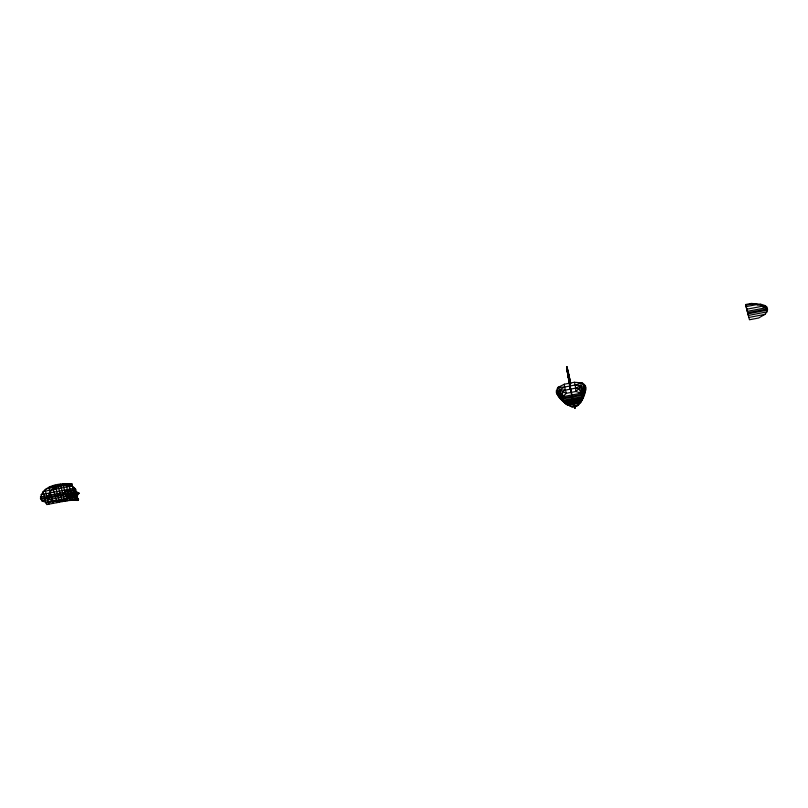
<?xml version="1.0" encoding="UTF-8"?>
<svg xmlns="http://www.w3.org/2000/svg" width="808" height="808" viewBox="0 0 808 808"><rect width="100%" height="100%" fill="white"/><g stroke="black" fill="none" stroke-linecap="round" stroke-linejoin="round"><path stroke-width="1.21" d="M581.821 400.566L585.79 389.688L582.043 398.94L564.489 402.313L563.368 400.243L557.055 393.991L564.984 402.849L581.861 399.606L582.043 396.657L585.83 388.456L581.245 401.818L566.64 404.626L558.49 395.991L565.499 403.697L581.821 400.566C584.628 394.759 585.618 388.618 581.831 382.881L574.397 382.275L564.337 384.214L557.904 387.476C552.702 395.274 565.408 404.141 571.741 406.788C580.629 409.969 591.153 385.729 581.831 382.881L579.437 383.346M582.043 398.94L585.83 387.052L582.043 396.657L563.368 400.243L562.56 398.071L562.55 391.739L557.904 387.476L560.298 387.022M71.963 485.972L43.046 491.527L46.066 503.121L76.952 497.193L78.538 499.213L77.8 500.445L75.72 500.404L71.983 483.931C60.56 482.942 42.572 484.75 40.461 498.364L42.056 500.98L45.864 502.334L77.487 496.264L75.669 489.274L73.609 487.234L71.963 485.972L69.175 485.426L63.337 485.598L62.883 483.851M573.064 400.556L574.084 405.343L571.731 393.991M565.499 403.697L560.843 397.001L559.803 389.688L564.57 387.052L575.185 385.012L581.831 382.881L578.932 388.598L575.872 391.496L566.388 393.324L562.57 396.758L556.328 390.486L559.863 397.253L564.984 402.849M66.529 497.839L77.002 495.829L77.831 494.102L79.437 493.334L75.891 491.567L40.461 498.364M581.861 399.606L583.083 396.425L582.851 391.86L584.235 389.012L584.76 385.032L582.134 390.688L581.689 394.395L562.56 398.071L558.368 393.981L557.904 387.476L564.57 387.052L566.388 393.324L562.55 391.739L565.337 390.123L575.599 388.143L580.8 385.658L583.447 387.85L581.689 394.395L582.043 396.657M574.175 404.818L574.993 408.111L570.7 390.951L566.65 366.65L569.458 377.457L570.488 383.376L566.923 369.66L572.7 399.142M564.035 400.95L557.702 395.092L563.893 401.374L582.124 397.869L584.457 389.89M766.873 311.908L767.499 310.1L765.762 307.798C759.924 303.859 752.339 303.192 745.703 305.343L749.46 319.756L758.651 317.999L764.934 314.373L766.873 311.908L748.339 315.463M582.124 397.869L585.527 390.799L582.346 398.142M574.397 382.275L575.185 385.012L580.8 385.658L582.134 390.688L581.023 393.213L581.689 394.395M565.337 390.123L559.803 389.688L558.5 392.648L560.611 396.122M583.083 392.728L581.911 395.274L562.792 398.95L556.359 392.708L564.489 402.313M584.235 389.012L585.598 386.174M581.225 399.506L585.164 391.506L582.245 396.728M582.82 395.688L584.538 392.567M77.487 496.264L76.952 497.193L77.8 500.445M58.328 486.557C53.166 487.86 45.854 493.789 49.864 499.475L52.51 501.061L59.317 501.202L78.437 499.879M746.036 306.646L757.359 304.475M757.217 305L760.843 304.303C763.621 304.959 767.772 305.909 767.6 309.555M746.713 309.222L765.287 305.676M763.055 307.515L766.701 306.818M747.269 311.353L765.762 307.798M747.612 312.696L766.519 309.06M747.915 313.858L767.499 310.1M748.854 317.463L764.934 314.373M46.127 488.901L71.983 483.931M41.036 494.617L74.629 488.163M64.842 491.355L75.669 489.274M40.4 496.971L75.457 490.234M41.127 499.465L77.76 492.425M66.024 495.91L79.437 493.334M42.056 500.98L77.831 494.102M66.377 497.253L77.76 495.062M78.285 498.526L46.783 504.576L46.066 503.121M78.538 499.213L73.033 500.263L68.7 483.628L48.864 487.436L53.106 503.364M580.73 402.738L567.57 405.273L566.448 403.394M570.216 406.353L578.871 404.687M571.741 406.788L577.71 405.646M760.843 304.303L751.329 303.424L745.673 304.515L747.552 311.716M575.185 385.012L575.599 388.143L578.932 388.598L581.023 393.213L562.57 396.758L559.803 389.688M556.136 391.84L558.368 393.981M562.186 399.435L559.166 396.496L564.186 401.637M558.601 394.859L563.893 401.374M560.843 397.001L563.368 400.243M582.134 390.688L582.851 391.86M560.681 394.809L562.56 398.071M747.966 313.332L748.481 315.322M566.681 367.478L570.438 381.901M567.317 372.296L570.135 383.123L567.58 368.993M567.691 374.528L569.903 383.012L567.266 367.903M568.064 376.76L569.761 383.295L566.903 366.832M568.489 379.134L569.478 382.952L566.65 366.65L570.761 383.79M568.913 381.497L570.468 389.133M569.408 384.244L569.872 386.032M574.458 405.757L575.033 407.969L574.72 406.222M65.751 483.568L70.145 500.455M63.337 485.598L67.256 500.647M60.348 484.194L64.751 501.122M57.802 484.548L62.246 501.606M55.156 485.234L59.56 502.121M52.5 485.921L56.863 502.637M45.107 489.759L48.864 504.172M570.488 383.376L568.216 374.377L568.59 378.78M574.145 404L574.993 408.111M573.266 399.889L574.367 405.636M568.438 372.538L570.357 383.618M573.266 400.627L574.084 405.343M572.7 398.455L573.609 403.121M571.801 394.991L572.104 396.768M566.701 367.903L570.7 390.951M575.599 388.143L575.872 391.496L581.023 393.213L580.8 385.658M564.337 384.214L564.57 387.052"/></g></svg>
